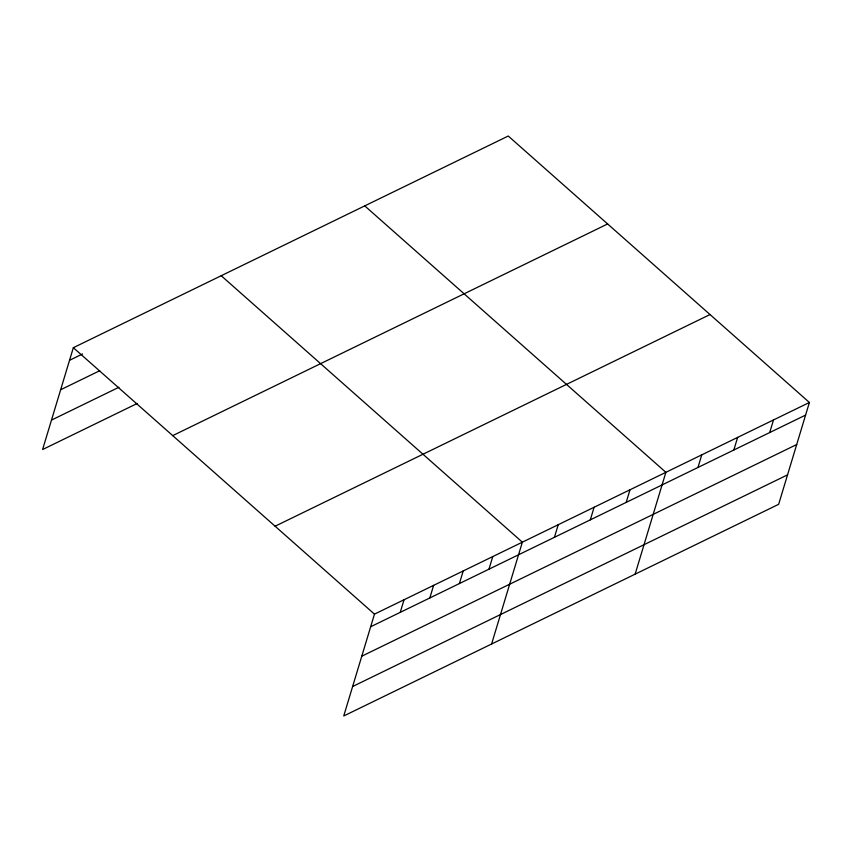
<?xml version="1.0" encoding="UTF-8"?>
<svg xmlns="http://www.w3.org/2000/svg" width="852" height="852" viewBox="0 0 852 852"><rect width="100%" height="100%" fill="white"/><g stroke="black" fill="none" stroke-linecap="round" stroke-linejoin="round"><path stroke-width="1.28" d="M809.4 402.474L374.475 614.143L343.739 715.968L778.653 504.309L809.4 402.474L508.261 136.032L73.347 347.691L42.6 449.526L137.236 403.465M400.248 612.354L404.05 599.744M429.823 597.966L433.625 585.356M459.398 583.567L463.2 570.957M488.973 569.179L492.775 556.569M491.604 644.005L522.351 542.17L221.222 275.728M554.428 537.324L558.23 524.715M590.308 519.858L594.11 507.249M626.188 502.392L629.99 489.793M635.134 574.152L665.881 472.327L364.741 205.875M697.948 467.471L701.76 454.861M733.828 450.005L737.64 437.406M769.707 432.55L773.52 419.94M69.534 360.3L82.548 353.963M60.652 389.747L99.684 370.748M51.493 420.079L118.918 387.266M172.722 435.617L607.636 223.959M275.1 526.216L710.025 314.548M370.673 626.742L805.598 415.084M361.78 656.189L796.705 444.531M352.622 686.52L787.546 474.862M73.347 347.691L374.475 614.143"/></g></svg>
